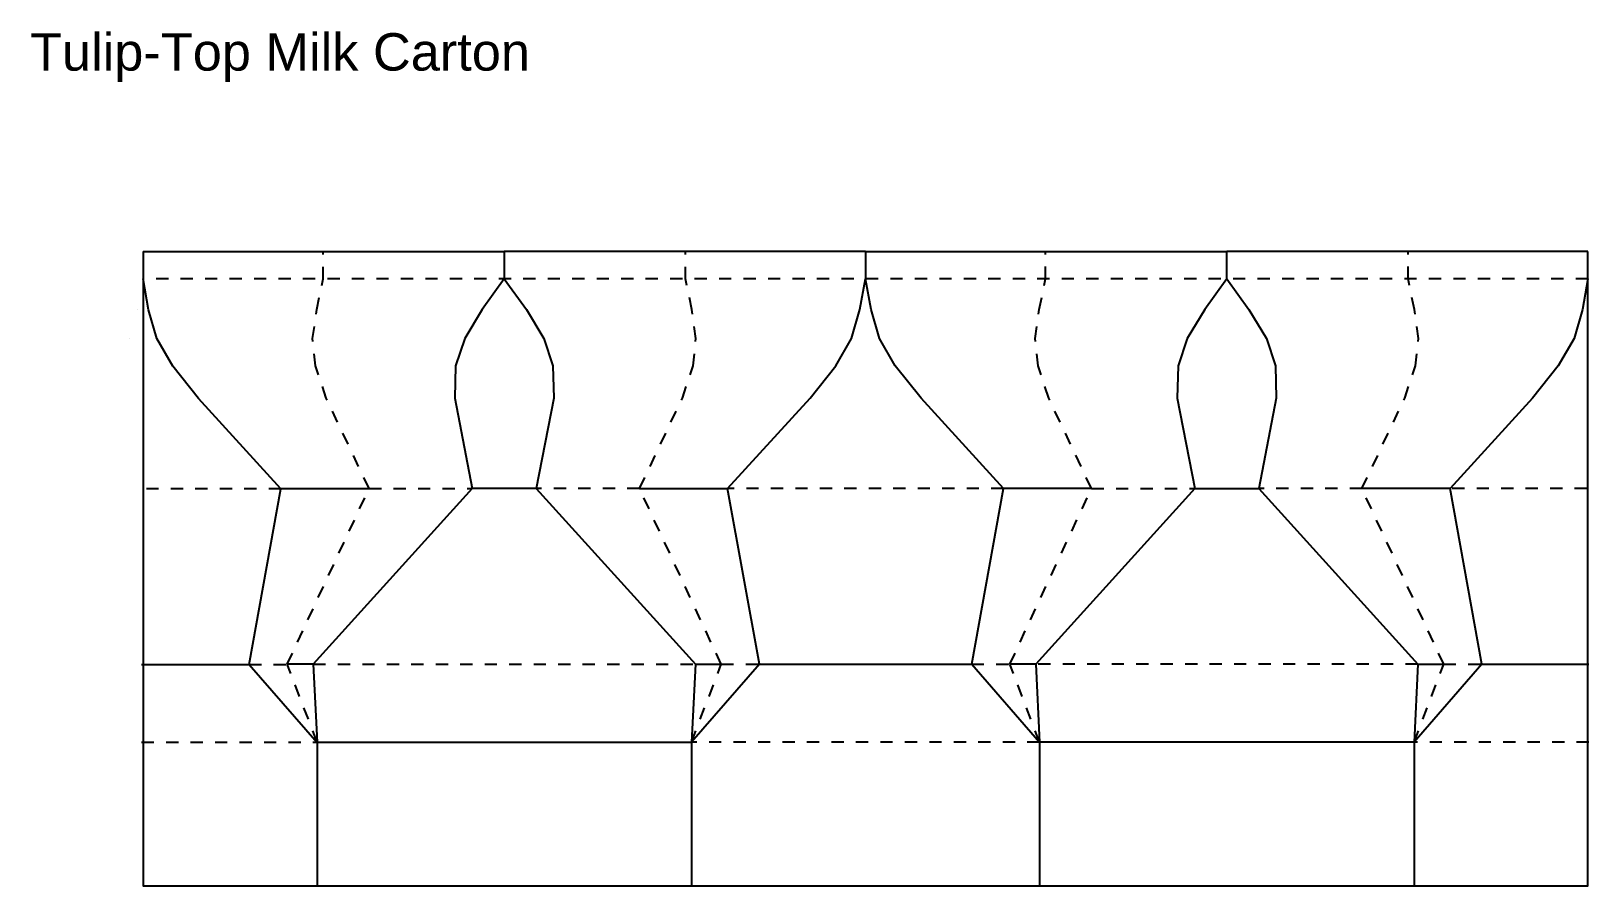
# Model space of a CAD drawing. Extents: x 11 to 192, y -288 to -9.
# Drawn here: x 11.3 to 190.9, y -107.6 to -9 of the extents above; entities that cross this region are included whole.
import ezdxf

# ---------------------------------------------------------------- set-up
doc = ezdxf.new("R2010")
doc.units = 0
for name, pattern in [('AI-LINETYPE-1', [2.822222, 1.411111, -1.411111]), ('AI-LINETYPE-10', [2.822222, 1.411111, -1.411111]), ('AI-LINETYPE-11', [2.822222, 1.411111, -1.411111]), ('AI-LINETYPE-12', [2.822222, 1.411111, -1.411111]), ('AI-LINETYPE-13', [2.822222, 1.411111, -1.411111]), ('AI-LINETYPE-14', [2.822222, 1.411111, -1.411111]), ('AI-LINETYPE-15', [2.822222, 1.411111, -1.411111]), ('AI-LINETYPE-16', [2.822222, 1.411111, -1.411111]), ('AI-LINETYPE-17', [2.822222, 1.411111, -1.411111]), ('AI-LINETYPE-18', [2.822222, 1.411111, -1.411111]), ('AI-LINETYPE-19', [2.822222, 1.411111, -1.411111]), ('AI-LINETYPE-2', [2.822222, 1.411111, -1.411111]), ('AI-LINETYPE-20', [2.822222, 1.411111, -1.411111]), ('AI-LINETYPE-21', [2.822222, 1.411111, -1.411111]), ('AI-LINETYPE-22', [2.822222, 1.411111, -1.411111]), ('AI-LINETYPE-23', [2.822222, 1.411111, -1.411111]), ('AI-LINETYPE-24', [2.822222, 1.411111, -1.411111]), ('AI-LINETYPE-25', [2.822222, 1.411111, -1.411111]), ('AI-LINETYPE-26', [2.822222, 1.411111, -1.411111]), ('AI-LINETYPE-27', [2.822222, 1.411111, -1.411111]), ('AI-LINETYPE-3', [2.822222, 1.411111, -1.411111]), ('AI-LINETYPE-4', [2.822222, 1.411111, -1.411111]), ('AI-LINETYPE-5', [2.822222, 1.411111, -1.411111]), ('AI-LINETYPE-6', [2.822222, 1.411111, -1.411111]), ('AI-LINETYPE-7', [2.822222, 1.411111, -1.411111]), ('AI-LINETYPE-75', [2.822222, 1.411111, -1.411111]), ('AI-LINETYPE-8', [2.822222, 1.411111, -1.411111]), ('AI-LINETYPE-9', [2.822222, 1.411111, -1.411111])]:
    doc.linetypes.add(name, pattern=pattern)
for name, color, linetype in [('CUTLINE', 7, 'CONTINUOUS'), ('MOUNTAINLINE', 7, 'CONTINUOUS'), ('TEXT', 7, 'CONTINUOUS'), ('VALLEYLINE', 7, 'CONTINUOUS')]:
    doc.layers.add(name, color=color, linetype=linetype)

# ---------------------------------------------------------------- blocks, each defined once
blk = doc.blocks.new('BLOCK_2')
at = {"layer": 'CUTLINE', "color": 7}
blk.add_lwpolyline([(107.53, -34.41), (86.77, -34.41)], dxfattribs=at)
blk = doc.blocks.new('BLOCK_3')
at = {"layer": 'CUTLINE', "color": 7}
blk.add_lwpolyline([(107.53, -34.41), (128.29, -34.41)], dxfattribs=at)
blk = doc.blocks.new('BLOCK_4')
at = {"layer": 'VALLEYLINE', "color": 7, "linetype": 'AI-LINETYPE-1'}
blk.add_lwpolyline([(170.78, -91.03), (174.2, -82.04), (164.77, -61.77), (169.71, -51.35), (170.94, -47.62), (171.28, -44.46), (170.82, -41.13), (170.08, -37.6)], dxfattribs=at)
blk = doc.blocks.new('BLOCK_5')
at = {"layer": 'VALLEYLINE', "color": 7, "linetype": 'AI-LINETYPE-11'}
blk.add_lwpolyline([(133.59, -61.77), (145.49, -61.77)], dxfattribs=at)
at = {"layer": 'VALLEYLINE', "color": 7, "linetype": 'AI-LINETYPE-10'}
blk.add_lwpolyline([(145.49, -61.77), (145.49, -61.77)], dxfattribs=at)
at = {"layer": 'VALLEYLINE', "color": 7, "linetype": 'AI-LINETYPE-9'}
blk.add_lwpolyline([(152.88, -61.77), (152.88, -61.77)], dxfattribs=at)
blk = doc.blocks.new('BLOCK_6')
at = {"layer": 'VALLEYLINE', "color": 7, "linetype": 'AI-LINETYPE-12'}
blk.add_lwpolyline([(164.77, -61.77), (152.88, -61.77)], dxfattribs=at)
blk = doc.blocks.new('BLOCK_7')
at = {"layer": 'VALLEYLINE', "color": 7, "linetype": 'AI-LINETYPE-15'}
blk.add_lwpolyline([(81.47, -61.77), (69.57, -61.77)], dxfattribs=at)
blk = doc.blocks.new('BLOCK_8')
at = {"layer": 'MOUNTAINLINE', "color": 7}
blk.add_lwpolyline([(43.85, -82.04), (40.86, -82.04)], dxfattribs=at)
blk = doc.blocks.new('BLOCK_9')
at = {"layer": 'MOUNTAINLINE', "color": 7}
blk.add_lwpolyline([(65.88, -37.6), (63.34, -41.13), (61.31, -44.46), (60.27, -47.62), (60.17, -51.35), (62.19, -61.77), (43.85, -82.04), (44.29, -91.03)], dxfattribs=at)
blk = doc.blocks.new('BLOCK_10')
at = {"layer": 'MOUNTAINLINE', "color": 7}
blk.add_lwpolyline([(87.91, -82.04), (90.9, -82.04)], dxfattribs=at)
blk = doc.blocks.new('BLOCK_11')
at = {"layer": 'MOUNTAINLINE', "color": 7}
blk.add_lwpolyline([(65.88, -37.6), (68.42, -41.13), (70.45, -44.46), (71.49, -47.62), (71.59, -51.35), (69.57, -61.77), (87.91, -82.04), (87.47, -91.03)], dxfattribs=at)
blk = doc.blocks.new('BLOCK_12')
at = {"layer": 'MOUNTAINLINE', "color": 7}
blk.add_lwpolyline([(81.47, -61.77), (91.63, -61.77), (101.13, -51.35), (104.1, -47.62), (105.93, -44.46), (106.89, -41.13), (107.53, -37.58)], dxfattribs=at)
blk = doc.blocks.new('BLOCK_13')
at = {"layer": 'MOUNTAINLINE', "color": 7}
for points in [[(95.3, -82.04), (87.47, -91.03), (87.47, -107.61)], [(90.9, -82.04), (90.9, -82.04)], [(44.29, -91.03), (44.29, -91.03)]]:
    blk.add_lwpolyline(points, dxfattribs=at)
blk = doc.blocks.new('BLOCK_14')
at = {"layer": 'MOUNTAINLINE', "color": 7}
blk.add_lwpolyline([(171.21, -82.04), (174.2, -82.04)], dxfattribs=at)
blk = doc.blocks.new('BLOCK_15')
at = {"layer": 'MOUNTAINLINE', "color": 7}
blk.add_lwpolyline([(127.16, -82.04), (124.17, -82.04)], dxfattribs=at)
blk = doc.blocks.new('BLOCK_16')
at = {"layer": 'MOUNTAINLINE', "color": 7}
blk.add_lwpolyline([(149.18, -37.6), (146.65, -41.13), (144.61, -44.46), (143.57, -47.62), (143.47, -51.35), (145.49, -61.77), (127.16, -82.04), (127.59, -91.03)], dxfattribs=at)
blk = doc.blocks.new('BLOCK_17')
at = {"layer": 'MOUNTAINLINE', "color": 7}
for points in [[(123.43, -61.77), (113.94, -51.35), (110.96, -47.62), (109.13, -44.46), (108.18, -41.13), (107.53, -37.58)], [(133.59, -61.77), (133.59, -61.77)]]:
    blk.add_lwpolyline(points, dxfattribs=at)
blk = doc.blocks.new('BLOCK_18')
at = {"layer": 'MOUNTAINLINE', "color": 7}
for points in [[(119.77, -82.04), (127.59, -91.03), (127.59, -107.61)], [(124.17, -82.04), (124.17, -82.04)], [(170.78, -91.03), (170.78, -91.03)]]:
    blk.add_lwpolyline(points, dxfattribs=at)
blk = doc.blocks.new('BLOCK_19')
at = {"layer": 'MOUNTAINLINE', "color": 7}
for points in [[(170.82, -41.13), (170.82, -41.13)], [(171.28, -44.46), (171.28, -44.46)], [(170.94, -47.62), (170.94, -47.62)], [(169.71, -51.35), (169.71, -51.35)], [(164.77, -61.77), (164.77, -61.77)], [(174.2, -82.04), (174.2, -82.04)]]:
    blk.add_lwpolyline(points, dxfattribs=at)
blk = doc.blocks.new('BLOCK_20')
at = {"layer": 'MOUNTAINLINE', "color": 7}
for points in [[(168.22, -82.04), (168.22, -82.04)], [(167.78, -91.03), (167.78, -91.03)]]:
    blk.add_lwpolyline(points, dxfattribs=at)
blk = doc.blocks.new('BLOCK_21')
at = {"layer": 'MOUNTAINLINE', "color": 7}
for points in [[(86.77, -37.58), (86.77, -37.58)], [(107.53, -37.58), (107.53, -37.58)]]:
    blk.add_lwpolyline(points, dxfattribs=at)
blk = doc.blocks.new('BLOCK_22')
at = {"layer": 'MOUNTAINLINE', "color": 7}
for points in [[(107.53, -34.41), (107.53, -37.58)], [(128.29, -34.43), (128.29, -34.43)], [(128.29, -37.58), (128.29, -37.58)]]:
    blk.add_lwpolyline(points, dxfattribs=at)

msp = doc.modelspace()

# ---------------------------------------------------------------- linework, layer by layer
at = {"layer": 'CUTLINE', "color": 7}
for points in [[(24.23, -34.43), (24.23, -107.61), (190.83, -107.61), (190.83, -34.41)], [(24.23, -34.43), (65.88, -34.43)], [(86.77, -34.43), (65.88, -34.43)], [(128.29, -34.43), (149.18, -34.43)], [(190.83, -34.43), (149.18, -34.43)]]:
    msp.add_lwpolyline(points, dxfattribs=at)
at = {"layer": 'MOUNTAINLINE', "color": 7}
for points in [[(44.99, -34.43), (44.99, -34.43)], [(65.88, -34.43), (65.88, -37.6)], [(86.77, -34.41), (86.77, -34.41)], [(149.18, -37.6), (149.18, -34.43)], [(170.08, -34.41), (170.08, -34.41)], [(24.23, -37.6), (24.23, -37.6)], [(40.13, -61.8), (30.63, -51.37), (27.66, -47.65), (25.83, -44.48), (24.87, -41.15), (24.23, -37.6)], [(24.23, -37.6), (24.23, -37.6)], [(24.23, -37.6), (24.23, -37.6)], [(44.99, -37.6), (44.99, -37.6)], [(44.99, -37.6), (44.99, -37.6)], [(65.88, -37.6), (65.88, -37.6)], [(86.77, -37.6), (86.77, -37.6)], [(128.29, -37.6), (128.29, -37.6)], [(149.18, -37.6), (151.72, -41.13), (153.76, -44.46), (154.8, -47.62), (154.89, -51.35), (152.88, -61.77), (171.21, -82.04)], [(149.18, -37.6), (149.18, -37.6)], [(190.83, -37.58), (190.19, -41.13), (189.23, -44.46), (187.4, -47.62), (184.43, -51.35), (174.93, -61.77), (164.77, -61.77)], [(170.08, -37.58), (170.08, -37.58)], [(170.08, -37.6), (170.08, -37.6)], [(190.83, -37.58), (190.83, -37.58)], [(23.58, -41.15), (23.58, -41.15)], [(170.82, -41.13), (170.82, -41.13)], [(22.63, -44.48), (22.63, -44.48)], [(171.28, -44.46), (171.28, -44.46)], [(170.94, -47.62), (170.94, -47.62)], [(169.71, -51.35), (169.71, -51.35)], [(36.46, -82.06), (40.13, -61.8)], [(50.29, -61.8), (40.13, -61.8)], [(69.57, -61.77), (62.19, -61.77)], [(95.3, -82.04), (91.63, -61.77)], [(119.77, -82.04), (123.43, -61.77)], [(133.59, -61.77), (123.43, -61.77)], [(145.49, -61.77), (152.88, -61.77)], [(178.6, -82.04), (174.93, -61.77)], [(24.06, -82.06), (36.46, -82.06)], [(36.46, -82.06), (44.29, -91.06), (44.29, -107.61)], [(95, -82.04), (119.77, -82.04)], [(171.21, -82.04), (170.78, -91.03)], [(178.6, -82.04), (170.78, -91.03), (170.78, -107.61)], [(174.2, -82.04), (174.2, -82.04)], [(178.3, -82.04), (190.93, -82.04)], [(44.29, -91.03), (87.47, -91.03)], [(170.78, -91.03), (127.59, -91.03)]]:
    msp.add_lwpolyline(points, dxfattribs=at)
at = {"layer": 'VALLEYLINE', "color": 7, "linetype": 'AI-LINETYPE-8'}
msp.add_lwpolyline([(44.99, -37.6), (44.99, -34.43)], dxfattribs=at)
at = {"layer": 'VALLEYLINE', "color": 7, "linetype": 'AI-LINETYPE-6'}
msp.add_lwpolyline([(86.77, -37.6), (86.77, -34.41)], dxfattribs=at)
at = {"layer": 'VALLEYLINE', "color": 7, "linetype": 'AI-LINETYPE-4'}
msp.add_lwpolyline([(128.29, -37.58), (128.29, -34.43)], dxfattribs=at)
at = {"layer": 'VALLEYLINE', "color": 7, "linetype": 'AI-LINETYPE-2'}
msp.add_lwpolyline([(170.08, -37.58), (170.08, -34.41)], dxfattribs=at)
at = {"layer": 'VALLEYLINE', "color": 7, "linetype": 'AI-LINETYPE-22'}
msp.add_lwpolyline([(190.83, -37.58), (24.23, -37.58)], dxfattribs=at)
at = {"layer": 'VALLEYLINE', "color": 7, "linetype": 'AI-LINETYPE-7'}
msp.add_lwpolyline([(44.29, -91.03), (40.86, -82.04), (50.29, -61.77), (45.35, -51.35), (44.12, -47.62), (43.78, -44.46), (44.25, -41.13), (44.99, -37.6)], dxfattribs=at)
at = {"layer": 'VALLEYLINE', "color": 7, "linetype": 'AI-LINETYPE-5'}
msp.add_lwpolyline([(87.47, -91.03), (90.9, -82.04), (81.47, -61.77), (86.41, -51.35), (87.64, -47.62), (87.98, -44.46), (87.51, -41.13), (86.77, -37.6)], dxfattribs=at)
at = {"layer": 'VALLEYLINE', "color": 7, "linetype": 'AI-LINETYPE-3'}
msp.add_lwpolyline([(127.59, -91.03), (124.17, -82.04), (133.59, -61.77), (128.66, -51.35), (127.42, -47.62), (127.09, -44.46), (127.55, -41.13), (128.29, -37.6)], dxfattribs=at)
at = {"layer": 'VALLEYLINE', "color": 7, "linetype": 'AI-LINETYPE-16'}
msp.add_lwpolyline([(40.13, -61.8), (24.23, -61.8)], dxfattribs=at)
at = {"layer": 'VALLEYLINE', "color": 7, "linetype": 'AI-LINETYPE-24'}
msp.add_lwpolyline([(50.29, -61.77), (62.19, -61.77)], dxfattribs=at)
at = {"layer": 'VALLEYLINE', "color": 7, "linetype": 'AI-LINETYPE-14'}
msp.add_lwpolyline([(123.43, -61.77), (91.63, -61.77)], dxfattribs=at)
at = {"layer": 'VALLEYLINE', "color": 7, "linetype": 'AI-LINETYPE-13'}
msp.add_lwpolyline([(190.7, -61.77), (174.93, -61.77)], dxfattribs=at)
at = {"layer": 'VALLEYLINE', "color": 7, "linetype": 'AI-LINETYPE-26'}
msp.add_lwpolyline([(36.46, -82.06), (40.86, -82.06)], dxfattribs=at)
at = {"layer": 'VALLEYLINE', "color": 7, "linetype": 'AI-LINETYPE-17'}
msp.add_lwpolyline([(43.87, -82.04), (87.91, -82.04)], dxfattribs=at)
at = {"layer": 'VALLEYLINE', "color": 7, "linetype": 'AI-LINETYPE-27'}
msp.add_lwpolyline([(90.9, -82.04), (95.3, -82.04)], dxfattribs=at)
at = {"layer": 'VALLEYLINE', "color": 7, "linetype": 'AI-LINETYPE-25'}
msp.add_lwpolyline([(119.77, -82.04), (124.17, -82.04)], dxfattribs=at)
at = {"layer": 'VALLEYLINE', "color": 7, "linetype": 'AI-LINETYPE-18'}
msp.add_lwpolyline([(171.19, -82.04), (127.16, -82.04)], dxfattribs=at)
at = {"layer": 'VALLEYLINE', "color": 7, "linetype": 'AI-LINETYPE-21'}
msp.add_lwpolyline([(174.2, -82.04), (174.2, -82.04)], dxfattribs=at)
at = {"layer": 'VALLEYLINE', "color": 7, "linetype": 'AI-LINETYPE-75'}
msp.add_lwpolyline([(174.2, -82.04), (178.6, -82.04)], dxfattribs=at)
at = {"layer": 'VALLEYLINE', "color": 7, "linetype": 'AI-LINETYPE-23'}
msp.add_lwpolyline([(24.06, -91.03), (44.29, -91.03)], dxfattribs=at)
at = {"layer": 'VALLEYLINE', "color": 7, "linetype": 'AI-LINETYPE-19'}
msp.add_lwpolyline([(127.59, -91.03), (87.47, -91.03)], dxfattribs=at)
at = {"layer": 'VALLEYLINE', "color": 7, "linetype": 'AI-LINETYPE-20'}
msp.add_lwpolyline([(190.93, -91.03), (170.78, -91.03)], dxfattribs=at)

# ---------------------------------------------------------------- block references
at = {"layer": 'CUTLINE'}
for name in ['BLOCK_2', 'BLOCK_3']:
    msp.add_blockref(name, (0, 0), dxfattribs=at)
at = {"layer": 'MOUNTAINLINE'}
for name in ['BLOCK_22', 'BLOCK_9', 'BLOCK_11', 'BLOCK_12', 'BLOCK_21', 'BLOCK_17', 'BLOCK_16', 'BLOCK_19', 'BLOCK_8', 'BLOCK_13', 'BLOCK_10', 'BLOCK_18', 'BLOCK_15', 'BLOCK_20', 'BLOCK_14']:
    msp.add_blockref(name, (0, 0), dxfattribs=at)
at = {"layer": 'VALLEYLINE'}
for name in ['BLOCK_4', 'BLOCK_7', 'BLOCK_5', 'BLOCK_6']:
    msp.add_blockref(name, (0, 0), dxfattribs=at)

# ---------------------------------------------------------------- texts
at = {"layer": 'TEXT', "color": 7, "insert": (11.19, -14.86), "char_height": 4.318, "attachment_point": 7}
msp.add_mtext('\\fArial|b0|i0|c0|p34;\\W1;Tulip-Top Milk Carton', dxfattribs=at)

doc.saveas('drawing.dxf')
